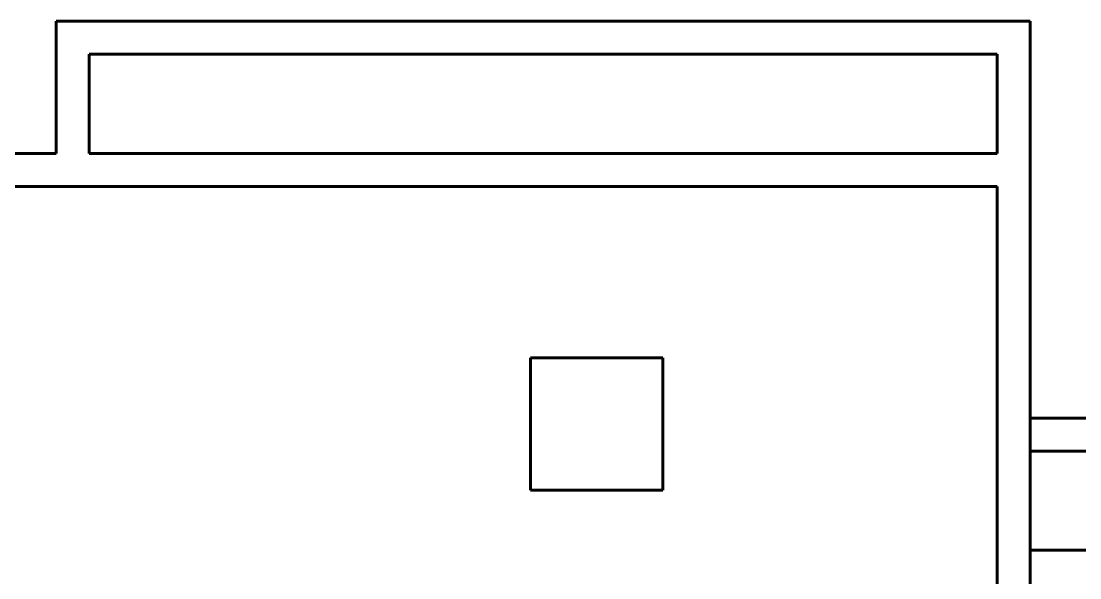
# Model space of a CAD drawing. Extents: x 0 to 297, y 0 to 292.
# Drawn here: x 138.34 to 154.34, y 79.37 to 87.79 of the extents above; entities that cross this region are included whole.
import ezdxf

# ---------------------------------------------------------------- set-up
doc = ezdxf.new("R2010")
doc.units = 0
doc.header["$MEASUREMENT"] = 0
doc.linetypes.add('K5LT_BASIC', pattern=[0])
doc.layers.add('Системный слой', color=7, linetype='Continuous')

# ---------------------------------------------------------------- blocks, each defined once
blk = doc.blocks.new('*U')
at = {"layer": 'Системный слой', "linetype": 'K5LT_BASIC', "lineweight": 60}
for p, q in [((148.038, 82.693), (146.038, 82.693)), ((146.038, 82.693), (146.038, 80.693)), ((148.038, 80.693), (148.038, 82.693)), ((146.038, 80.693), (148.038, 80.693))]:
    blk.add_line(p, q, dxfattribs=at)

msp = doc.modelspace()

# ---------------------------------------------------------------- linework, layer by layer
at = {"layer": 'Системный слой', "linetype": 'K5LT_BASIC', "lineweight": 60}
for p, q in [((138.867, 87.786), (145.588, 87.786)), ((138.867, 85.786), (138.867, 87.786)), ((153.587, 87.786), (145.588, 87.786)), ((153.587, 87.786), (153.588, 85.286)), ((153.587, 87.786), (153.588, 65.285)), ((139.367, 87.286), (139.367, 85.786)), ((145.088, 87.286), (139.367, 87.286)), ((139.367, 85.786), (139.367, 87.286)), ((153.087, 87.286), (145.088, 87.286)), ((153.087, 87.286), (153.087, 85.786)), ((138.867, 85.786), (134.867, 85.786)), ((145.088, 85.786), (139.367, 85.786)), ((153.087, 85.786), (145.088, 85.786)), ((153.088, 85.286), (121.588, 85.286)), ((145.088, 85.286), (129.588, 85.286)), ((129.588, 85.286), (145.088, 85.286)), ((153.088, 85.286), (145.088, 85.286)), ((153.088, 65.286), (153.088, 85.286)), ((153.588, 65.285), (153.588, 85.286)), ((153.587, 81.785), (173.786, 81.785)), ((154.087, 81.285), (153.588, 81.285)), ((154.087, 81.285), (173.286, 81.285)), ((154.087, 79.785), (153.588, 79.785)), ((154.087, 79.785), (173.786, 79.785))]:
    msp.add_line(p, q, dxfattribs=at)

# ---------------------------------------------------------------- block references
at = {"layer": 'Системный слой'}
msp.add_blockref('*U', (0, 0), dxfattribs=at)
msp.add_blockref('*U', (0, 0), dxfattribs=at)
msp.add_blockref('*U', (0, 0), dxfattribs=at)
msp.add_blockref('*U', (0, 0), dxfattribs=at)
msp.add_blockref('*U', (0, 0), dxfattribs=at)
msp.add_blockref('*U', (0, 0), dxfattribs=at)
msp.add_blockref('*U', (0, 0), dxfattribs=at)
msp.add_blockref('*U', (0, 0), dxfattribs=at)
msp.add_blockref('*U', (0, 0), dxfattribs=at)
msp.add_blockref('*U', (0, 0), dxfattribs=at)
msp.add_blockref('*U', (0, 0), dxfattribs=at)
msp.add_blockref('*U', (0, 0), dxfattribs=at)
msp.add_blockref('*U', (0, 0), dxfattribs=at)
msp.add_blockref('*U', (0, 0), dxfattribs=at)
msp.add_blockref('*U', (0, 0), dxfattribs=at)
msp.add_blockref('*U', (0, 0), dxfattribs=at)
msp.add_blockref('*U', (0, 0), dxfattribs=at)
msp.add_blockref('*U', (0, 0), dxfattribs=at)
msp.add_blockref('*U', (0, 0), dxfattribs=at)
msp.add_blockref('*U', (0, 0), dxfattribs=at)
msp.add_blockref('*U', (0, 0), dxfattribs=at)
msp.add_blockref('*U', (0, 0), dxfattribs=at)
msp.add_blockref('*U', (0, 0), dxfattribs=at)
msp.add_blockref('*U', (0, 0), dxfattribs=at)
msp.add_blockref('*U', (0, 0), dxfattribs=at)
msp.add_blockref('*U', (0, 0), dxfattribs=at)
msp.add_blockref('*U', (0, 0), dxfattribs=at)
msp.add_blockref('*U', (0, 0), dxfattribs=at)
msp.add_blockref('*U', (0, 0), dxfattribs=at)
msp.add_blockref('*U', (0, 0), dxfattribs=at)
msp.add_blockref('*U', (0, 0), dxfattribs=at)
msp.add_blockref('*U', (0, 0), dxfattribs=at)
msp.add_blockref('*U', (0, 0), dxfattribs=at)
msp.add_blockref('*U', (0, 0), dxfattribs=at)
msp.add_blockref('*U', (0, 0), dxfattribs=at)
msp.add_blockref('*U', (0, 0), dxfattribs=at)
msp.add_blockref('*U', (0, 0), dxfattribs=at)
msp.add_blockref('*U', (0, 0), dxfattribs=at)
msp.add_blockref('*U', (0, 0), dxfattribs=at)
msp.add_blockref('*U', (0, 0), dxfattribs=at)
msp.add_blockref('*U', (0, 0), dxfattribs=at)
msp.add_blockref('*U', (0, 0), dxfattribs=at)
msp.add_blockref('*U', (0, 0), dxfattribs=at)
msp.add_blockref('*U', (0, 0), dxfattribs=at)
msp.add_blockref('*U', (0, 0), dxfattribs=at)
msp.add_blockref('*U', (0, 0), dxfattribs=at)
msp.add_blockref('*U', (0, 0), dxfattribs=at)
msp.add_blockref('*U', (0, 0), dxfattribs=at)
msp.add_blockref('*U', (0, 0), dxfattribs=at)
msp.add_blockref('*U', (0, 0), dxfattribs=at)
msp.add_blockref('*U', (0, 0), dxfattribs=at)
msp.add_blockref('*U', (0, 0), dxfattribs=at)
msp.add_blockref('*U', (0, 0), dxfattribs=at)
msp.add_blockref('*U', (0, 0), dxfattribs=at)
msp.add_blockref('*U', (0, 0), dxfattribs=at)
msp.add_blockref('*U', (0, 0), dxfattribs=at)
msp.add_blockref('*U', (0, 0), dxfattribs=at)
msp.add_blockref('*U', (0, 0), dxfattribs=at)
msp.add_blockref('*U', (0, 0), dxfattribs=at)
msp.add_blockref('*U', (0, 0), dxfattribs=at)
msp.add_blockref('*U', (0, 0), dxfattribs=at)
msp.add_blockref('*U', (0, 0), dxfattribs=at)
msp.add_blockref('*U', (0, 0), dxfattribs=at)
msp.add_blockref('*U', (0, 0), dxfattribs=at)
msp.add_blockref('*U', (0, 0), dxfattribs=at)
msp.add_blockref('*U', (0, 0), dxfattribs=at)
msp.add_blockref('*U', (0, 0), dxfattribs=at)
msp.add_blockref('*U', (0, 0), dxfattribs=at)
msp.add_blockref('*U', (0, 0), dxfattribs=at)
msp.add_blockref('*U', (0, 0), dxfattribs=at)
msp.add_blockref('*U', (0, 0), dxfattribs=at)
msp.add_blockref('*U', (0, 0), dxfattribs=at)
msp.add_blockref('*U', (0, 0), dxfattribs=at)
msp.add_blockref('*U', (0, 0), dxfattribs=at)
msp.add_blockref('*U', (0, 0), dxfattribs=at)
msp.add_blockref('*U', (0, 0), dxfattribs=at)
msp.add_blockref('*U', (0, 0), dxfattribs=at)
msp.add_blockref('*U', (0, 0), dxfattribs=at)
msp.add_blockref('*U', (0, 0), dxfattribs=at)
msp.add_blockref('*U', (0, 0), dxfattribs=at)
msp.add_blockref('*U', (0, 0), dxfattribs=at)
msp.add_blockref('*U', (0, 0), dxfattribs=at)
msp.add_blockref('*U', (0, 0), dxfattribs=at)
msp.add_blockref('*U', (0, 0), dxfattribs=at)
msp.add_blockref('*U', (0, 0), dxfattribs=at)
msp.add_blockref('*U', (0, 0), dxfattribs=at)
msp.add_blockref('*U', (0, 0), dxfattribs=at)
msp.add_blockref('*U', (0, 0), dxfattribs=at)
msp.add_blockref('*U', (0, 0), dxfattribs=at)
msp.add_blockref('*U', (0, 0), dxfattribs=at)
msp.add_blockref('*U', (0, 0), dxfattribs=at)
msp.add_blockref('*U', (0, 0), dxfattribs=at)
msp.add_blockref('*U', (0, 0), dxfattribs=at)
msp.add_blockref('*U', (0, 0), dxfattribs=at)
msp.add_blockref('*U', (0, 0), dxfattribs=at)
msp.add_blockref('*U', (0, 0), dxfattribs=at)
msp.add_blockref('*U', (0, 0), dxfattribs=at)
msp.add_blockref('*U', (0, 0), dxfattribs=at)
msp.add_blockref('*U', (0, 0), dxfattribs=at)
msp.add_blockref('*U', (0, 0), dxfattribs=at)
msp.add_blockref('*U', (0, 0), dxfattribs=at)
msp.add_blockref('*U', (0, 0), dxfattribs=at)
msp.add_blockref('*U', (0, 0), dxfattribs=at)
msp.add_blockref('*U', (0, 0), dxfattribs=at)
msp.add_blockref('*U', (0, 0), dxfattribs=at)
msp.add_blockref('*U', (0, 0), dxfattribs=at)
msp.add_blockref('*U', (0, 0), dxfattribs=at)
msp.add_blockref('*U', (0, 0), dxfattribs=at)
msp.add_blockref('*U', (0, 0), dxfattribs=at)
msp.add_blockref('*U', (0, 0), dxfattribs=at)
msp.add_blockref('*U', (0, 0), dxfattribs=at)
msp.add_blockref('*U', (0, 0), dxfattribs=at)
msp.add_blockref('*U', (0, 0), dxfattribs=at)
msp.add_blockref('*U', (0, 0), dxfattribs=at)
msp.add_blockref('*U', (0, 0), dxfattribs=at)
msp.add_blockref('*U', (0, 0), dxfattribs=at)
msp.add_blockref('*U', (0, 0), dxfattribs=at)
msp.add_blockref('*U', (0, 0), dxfattribs=at)
msp.add_blockref('*U', (0, 0), dxfattribs=at)
msp.add_blockref('*U', (0, 0), dxfattribs=at)
msp.add_blockref('*U', (0, 0), dxfattribs=at)
msp.add_blockref('*U', (0, 0), dxfattribs=at)
msp.add_blockref('*U', (0, 0), dxfattribs=at)
msp.add_blockref('*U', (0, 0), dxfattribs=at)
msp.add_blockref('*U', (0, 0), dxfattribs=at)
msp.add_blockref('*U', (0, 0), dxfattribs=at)
msp.add_blockref('*U', (0, 0), dxfattribs=at)
msp.add_blockref('*U', (0, 0), dxfattribs=at)
msp.add_blockref('*U', (0, 0), dxfattribs=at)
msp.add_blockref('*U', (0, 0), dxfattribs=at)
msp.add_blockref('*U', (0, 0), dxfattribs=at)
msp.add_blockref('*U', (0, 0), dxfattribs=at)
msp.add_blockref('*U', (0, 0), dxfattribs=at)
msp.add_blockref('*U', (0, 0), dxfattribs=at)
msp.add_blockref('*U', (0, 0), dxfattribs=at)
msp.add_blockref('*U', (0, 0), dxfattribs=at)
msp.add_blockref('*U', (0, 0), dxfattribs=at)
msp.add_blockref('*U', (0, 0), dxfattribs=at)
msp.add_blockref('*U', (0, 0), dxfattribs=at)
msp.add_blockref('*U', (0, 0), dxfattribs=at)
msp.add_blockref('*U', (0, 0), dxfattribs=at)
msp.add_blockref('*U', (0, 0), dxfattribs=at)
msp.add_blockref('*U', (0, 0), dxfattribs=at)
msp.add_blockref('*U', (0, 0), dxfattribs=at)
msp.add_blockref('*U', (0, 0), dxfattribs=at)
msp.add_blockref('*U', (0, 0), dxfattribs=at)
msp.add_blockref('*U', (0, 0), dxfattribs=at)
msp.add_blockref('*U', (0, 0), dxfattribs=at)
msp.add_blockref('*U', (0, 0), dxfattribs=at)
msp.add_blockref('*U', (0, 0), dxfattribs=at)
msp.add_blockref('*U', (0, 0), dxfattribs=at)
msp.add_blockref('*U', (0, 0), dxfattribs=at)
msp.add_blockref('*U', (0, 0), dxfattribs=at)
msp.add_blockref('*U', (0, 0), dxfattribs=at)
msp.add_blockref('*U', (0, 0), dxfattribs=at)
msp.add_blockref('*U', (0, 0), dxfattribs=at)
msp.add_blockref('*U', (0, 0), dxfattribs=at)
msp.add_blockref('*U', (0, 0), dxfattribs=at)
msp.add_blockref('*U', (0, 0), dxfattribs=at)
msp.add_blockref('*U', (0, 0), dxfattribs=at)
msp.add_blockref('*U', (0, 0), dxfattribs=at)
msp.add_blockref('*U', (0, 0), dxfattribs=at)
msp.add_blockref('*U', (0, 0), dxfattribs=at)
msp.add_blockref('*U', (0, 0), dxfattribs=at)
msp.add_blockref('*U', (0, 0), dxfattribs=at)
msp.add_blockref('*U', (0, 0), dxfattribs=at)
msp.add_blockref('*U', (0, 0), dxfattribs=at)
msp.add_blockref('*U', (0, 0), dxfattribs=at)
msp.add_blockref('*U', (0, 0), dxfattribs=at)
msp.add_blockref('*U', (0, 0), dxfattribs=at)
msp.add_blockref('*U', (0, 0), dxfattribs=at)
msp.add_blockref('*U', (0, 0), dxfattribs=at)
msp.add_blockref('*U', (0, 0), dxfattribs=at)
msp.add_blockref('*U', (0, 0), dxfattribs=at)
msp.add_blockref('*U', (0, 0), dxfattribs=at)
msp.add_blockref('*U', (0, 0), dxfattribs=at)
msp.add_blockref('*U', (0, 0), dxfattribs=at)
msp.add_blockref('*U', (0, 0), dxfattribs=at)
msp.add_blockref('*U', (0, 0), dxfattribs=at)
msp.add_blockref('*U', (0, 0), dxfattribs=at)
msp.add_blockref('*U', (0, 0), dxfattribs=at)
msp.add_blockref('*U', (0, 0), dxfattribs=at)
msp.add_blockref('*U', (0, 0), dxfattribs=at)
msp.add_blockref('*U', (0, 0), dxfattribs=at)
msp.add_blockref('*U', (0, 0), dxfattribs=at)
msp.add_blockref('*U', (0, 0), dxfattribs=at)
msp.add_blockref('*U', (0, 0), dxfattribs=at)
msp.add_blockref('*U', (0, 0), dxfattribs=at)
msp.add_blockref('*U', (0, 0), dxfattribs=at)
msp.add_blockref('*U', (0, 0), dxfattribs=at)
msp.add_blockref('*U', (0, 0), dxfattribs=at)
msp.add_blockref('*U', (0, 0), dxfattribs=at)
msp.add_blockref('*U', (0, 0), dxfattribs=at)
msp.add_blockref('*U', (0, 0), dxfattribs=at)
msp.add_blockref('*U', (0, 0), dxfattribs=at)
msp.add_blockref('*U', (0, 0), dxfattribs=at)
msp.add_blockref('*U', (0, 0), dxfattribs=at)
msp.add_blockref('*U', (0, 0), dxfattribs=at)
msp.add_blockref('*U', (0, 0), dxfattribs=at)
msp.add_blockref('*U', (0, 0), dxfattribs=at)
msp.add_blockref('*U', (0, 0), dxfattribs=at)
msp.add_blockref('*U', (0, 0), dxfattribs=at)
msp.add_blockref('*U', (0, 0), dxfattribs=at)
msp.add_blockref('*U', (0, 0), dxfattribs=at)
msp.add_blockref('*U', (0, 0), dxfattribs=at)
msp.add_blockref('*U', (0, 0), dxfattribs=at)
msp.add_blockref('*U', (0, 0), dxfattribs=at)
msp.add_blockref('*U', (0, 0), dxfattribs=at)
msp.add_blockref('*U', (0, 0), dxfattribs=at)
msp.add_blockref('*U', (0, 0), dxfattribs=at)
msp.add_blockref('*U', (0, 0), dxfattribs=at)
msp.add_blockref('*U', (0, 0), dxfattribs=at)
msp.add_blockref('*U', (0, 0), dxfattribs=at)
msp.add_blockref('*U', (0, 0), dxfattribs=at)
msp.add_blockref('*U', (0, 0), dxfattribs=at)
msp.add_blockref('*U', (0, 0), dxfattribs=at)
msp.add_blockref('*U', (0, 0), dxfattribs=at)
msp.add_blockref('*U', (0, 0), dxfattribs=at)
msp.add_blockref('*U', (0, 0), dxfattribs=at)
msp.add_blockref('*U', (0, 0), dxfattribs=at)
msp.add_blockref('*U', (0, 0), dxfattribs=at)
msp.add_blockref('*U', (0, 0), dxfattribs=at)
msp.add_blockref('*U', (0, 0), dxfattribs=at)
msp.add_blockref('*U', (0, 0), dxfattribs=at)
msp.add_blockref('*U', (0, 0), dxfattribs=at)
msp.add_blockref('*U', (0, 0), dxfattribs=at)
msp.add_blockref('*U', (0, 0), dxfattribs=at)
msp.add_blockref('*U', (0, 0), dxfattribs=at)
msp.add_blockref('*U', (0, 0), dxfattribs=at)
msp.add_blockref('*U', (0, 0), dxfattribs=at)
msp.add_blockref('*U', (0, 0), dxfattribs=at)
msp.add_blockref('*U', (0, 0), dxfattribs=at)
msp.add_blockref('*U', (0, 0), dxfattribs=at)
msp.add_blockref('*U', (0, 0), dxfattribs=at)
msp.add_blockref('*U', (0, 0), dxfattribs=at)
msp.add_blockref('*U', (0, 0), dxfattribs=at)
msp.add_blockref('*U', (0, 0), dxfattribs=at)
msp.add_blockref('*U', (0, 0), dxfattribs=at)
msp.add_blockref('*U', (0, 0), dxfattribs=at)
msp.add_blockref('*U', (0, 0), dxfattribs=at)
msp.add_blockref('*U', (0, 0), dxfattribs=at)
msp.add_blockref('*U', (0, 0), dxfattribs=at)
msp.add_blockref('*U', (0, 0), dxfattribs=at)
msp.add_blockref('*U', (0, 0), dxfattribs=at)
msp.add_blockref('*U', (0, 0), dxfattribs=at)
msp.add_blockref('*U', (0, 0), dxfattribs=at)
msp.add_blockref('*U', (0, 0), dxfattribs=at)
msp.add_blockref('*U', (0, 0), dxfattribs=at)
msp.add_blockref('*U', (0, 0), dxfattribs=at)
msp.add_blockref('*U', (0, 0), dxfattribs=at)
msp.add_blockref('*U', (0, 0), dxfattribs=at)
msp.add_blockref('*U', (0, 0), dxfattribs=at)
msp.add_blockref('*U', (0, 0), dxfattribs=at)
msp.add_blockref('*U', (0, 0), dxfattribs=at)
msp.add_blockref('*U', (0, 0), dxfattribs=at)
msp.add_blockref('*U', (0, 0), dxfattribs=at)
msp.add_blockref('*U', (0, 0), dxfattribs=at)
msp.add_blockref('*U', (0, 0), dxfattribs=at)
msp.add_blockref('*U', (0, 0), dxfattribs=at)
msp.add_blockref('*U', (0, 0), dxfattribs=at)
msp.add_blockref('*U', (0, 0), dxfattribs=at)
msp.add_blockref('*U', (0, 0), dxfattribs=at)
msp.add_blockref('*U', (0, 0), dxfattribs=at)
msp.add_blockref('*U', (0, 0), dxfattribs=at)
msp.add_blockref('*U', (0, 0), dxfattribs=at)
msp.add_blockref('*U', (0, 0), dxfattribs=at)
msp.add_blockref('*U', (0, 0), dxfattribs=at)
msp.add_blockref('*U', (0, 0), dxfattribs=at)
msp.add_blockref('*U', (0, 0), dxfattribs=at)
msp.add_blockref('*U', (0, 0), dxfattribs=at)
msp.add_blockref('*U', (0, 0), dxfattribs=at)
msp.add_blockref('*U', (0, 0), dxfattribs=at)
msp.add_blockref('*U', (0, 0), dxfattribs=at)
msp.add_blockref('*U', (0, 0), dxfattribs=at)
msp.add_blockref('*U', (0, 0), dxfattribs=at)
msp.add_blockref('*U', (0, 0), dxfattribs=at)
msp.add_blockref('*U', (0, 0), dxfattribs=at)
msp.add_blockref('*U', (0, 0), dxfattribs=at)
msp.add_blockref('*U', (0, 0), dxfattribs=at)
msp.add_blockref('*U', (0, 0), dxfattribs=at)
msp.add_blockref('*U', (0, 0), dxfattribs=at)
msp.add_blockref('*U', (0, 0), dxfattribs=at)
msp.add_blockref('*U', (0, 0), dxfattribs=at)
msp.add_blockref('*U', (0, 0), dxfattribs=at)
msp.add_blockref('*U', (0, 0), dxfattribs=at)
msp.add_blockref('*U', (0, 0), dxfattribs=at)
msp.add_blockref('*U', (0, 0), dxfattribs=at)
msp.add_blockref('*U', (0, 0), dxfattribs=at)
msp.add_blockref('*U', (0, 0), dxfattribs=at)
msp.add_blockref('*U', (0, 0), dxfattribs=at)
msp.add_blockref('*U', (0, 0), dxfattribs=at)
msp.add_blockref('*U', (0, 0), dxfattribs=at)
msp.add_blockref('*U', (0, 0), dxfattribs=at)
msp.add_blockref('*U', (0, 0), dxfattribs=at)
msp.add_blockref('*U', (0, 0), dxfattribs=at)
msp.add_blockref('*U', (0, 0), dxfattribs=at)
msp.add_blockref('*U', (0, 0), dxfattribs=at)
msp.add_blockref('*U', (0, 0), dxfattribs=at)
msp.add_blockref('*U', (0, 0), dxfattribs=at)
msp.add_blockref('*U', (0, 0), dxfattribs=at)
msp.add_blockref('*U', (0, 0), dxfattribs=at)
msp.add_blockref('*U', (0, 0), dxfattribs=at)
msp.add_blockref('*U', (0, 0), dxfattribs=at)
msp.add_blockref('*U', (0, 0), dxfattribs=at)
msp.add_blockref('*U', (0, 0), dxfattribs=at)
msp.add_blockref('*U', (0, 0), dxfattribs=at)
msp.add_blockref('*U', (0, 0), dxfattribs=at)
msp.add_blockref('*U', (0, 0), dxfattribs=at)
msp.add_blockref('*U', (0, 0), dxfattribs=at)
msp.add_blockref('*U', (0, 0), dxfattribs=at)
msp.add_blockref('*U', (0, 0), dxfattribs=at)
msp.add_blockref('*U', (0, 0), dxfattribs=at)
msp.add_blockref('*U', (0, 0), dxfattribs=at)
msp.add_blockref('*U', (0, 0), dxfattribs=at)
msp.add_blockref('*U', (0, 0), dxfattribs=at)
msp.add_blockref('*U', (0, 0), dxfattribs=at)
msp.add_blockref('*U', (0, 0), dxfattribs=at)
msp.add_blockref('*U', (0, 0), dxfattribs=at)
msp.add_blockref('*U', (0, 0), dxfattribs=at)
msp.add_blockref('*U', (0, 0), dxfattribs=at)
msp.add_blockref('*U', (0, 0), dxfattribs=at)
msp.add_blockref('*U', (0, 0), dxfattribs=at)
msp.add_blockref('*U', (0, 0), dxfattribs=at)
msp.add_blockref('*U', (0, 0), dxfattribs=at)
msp.add_blockref('*U', (0, 0), dxfattribs=at)
msp.add_blockref('*U', (0, 0), dxfattribs=at)
msp.add_blockref('*U', (0, 0), dxfattribs=at)
msp.add_blockref('*U', (0, 0), dxfattribs=at)
msp.add_blockref('*U', (0, 0), dxfattribs=at)
msp.add_blockref('*U', (0, 0), dxfattribs=at)
msp.add_blockref('*U', (0, 0), dxfattribs=at)
msp.add_blockref('*U', (0, 0), dxfattribs=at)
msp.add_blockref('*U', (0, 0), dxfattribs=at)
msp.add_blockref('*U', (0, 0), dxfattribs=at)
msp.add_blockref('*U', (0, 0), dxfattribs=at)
msp.add_blockref('*U', (0, 0), dxfattribs=at)
msp.add_blockref('*U', (0, 0), dxfattribs=at)
msp.add_blockref('*U', (0, 0), dxfattribs=at)
msp.add_blockref('*U', (0, 0), dxfattribs=at)
msp.add_blockref('*U', (0, 0), dxfattribs=at)
msp.add_blockref('*U', (0, 0), dxfattribs=at)
msp.add_blockref('*U', (0, 0), dxfattribs=at)
msp.add_blockref('*U', (0, 0), dxfattribs=at)
msp.add_blockref('*U', (0, 0), dxfattribs=at)
msp.add_blockref('*U', (0, 0), dxfattribs=at)
msp.add_blockref('*U', (0, 0), dxfattribs=at)
msp.add_blockref('*U', (0, 0), dxfattribs=at)
msp.add_blockref('*U', (0, 0), dxfattribs=at)
msp.add_blockref('*U', (0, 0), dxfattribs=at)
msp.add_blockref('*U', (0, 0), dxfattribs=at)
msp.add_blockref('*U', (0, 0), dxfattribs=at)
msp.add_blockref('*U', (0, 0), dxfattribs=at)
msp.add_blockref('*U', (0, 0), dxfattribs=at)
msp.add_blockref('*U', (0, 0), dxfattribs=at)
msp.add_blockref('*U', (0, 0), dxfattribs=at)
msp.add_blockref('*U', (0, 0), dxfattribs=at)
msp.add_blockref('*U', (0, 0), dxfattribs=at)
msp.add_blockref('*U', (0, 0), dxfattribs=at)
msp.add_blockref('*U', (0, 0), dxfattribs=at)
msp.add_blockref('*U', (0, 0), dxfattribs=at)
msp.add_blockref('*U', (0, 0), dxfattribs=at)
msp.add_blockref('*U', (0, 0), dxfattribs=at)
msp.add_blockref('*U', (0, 0), dxfattribs=at)
msp.add_blockref('*U', (0, 0), dxfattribs=at)
msp.add_blockref('*U', (0, 0), dxfattribs=at)
msp.add_blockref('*U', (0, 0), dxfattribs=at)
msp.add_blockref('*U', (0, 0), dxfattribs=at)
msp.add_blockref('*U', (0, 0), dxfattribs=at)
msp.add_blockref('*U', (0, 0), dxfattribs=at)
msp.add_blockref('*U', (0, 0), dxfattribs=at)
msp.add_blockref('*U', (0, 0), dxfattribs=at)
msp.add_blockref('*U', (0, 0), dxfattribs=at)
msp.add_blockref('*U', (0, 0), dxfattribs=at)
msp.add_blockref('*U', (0, 0), dxfattribs=at)
msp.add_blockref('*U', (0, 0), dxfattribs=at)
msp.add_blockref('*U', (0, 0), dxfattribs=at)
msp.add_blockref('*U', (0, 0), dxfattribs=at)
msp.add_blockref('*U', (0, 0), dxfattribs=at)
msp.add_blockref('*U', (0, 0), dxfattribs=at)
msp.add_blockref('*U', (0, 0), dxfattribs=at)
msp.add_blockref('*U', (0, 0), dxfattribs=at)
msp.add_blockref('*U', (0, 0), dxfattribs=at)
msp.add_blockref('*U', (0, 0), dxfattribs=at)
msp.add_blockref('*U', (0, 0), dxfattribs=at)
msp.add_blockref('*U', (0, 0), dxfattribs=at)
msp.add_blockref('*U', (0, 0), dxfattribs=at)
msp.add_blockref('*U', (0, 0), dxfattribs=at)
msp.add_blockref('*U', (0, 0), dxfattribs=at)
msp.add_blockref('*U', (0, 0), dxfattribs=at)
msp.add_blockref('*U', (0, 0), dxfattribs=at)
msp.add_blockref('*U', (0, 0), dxfattribs=at)
msp.add_blockref('*U', (0, 0), dxfattribs=at)
msp.add_blockref('*U', (0, 0), dxfattribs=at)
msp.add_blockref('*U', (0, 0), dxfattribs=at)
msp.add_blockref('*U', (0, 0), dxfattribs=at)
msp.add_blockref('*U', (0, 0), dxfattribs=at)
msp.add_blockref('*U', (0, 0), dxfattribs=at)
msp.add_blockref('*U', (0, 0), dxfattribs=at)
msp.add_blockref('*U', (0, 0), dxfattribs=at)
msp.add_blockref('*U', (0, 0), dxfattribs=at)
msp.add_blockref('*U', (0, 0), dxfattribs=at)
msp.add_blockref('*U', (0, 0), dxfattribs=at)
msp.add_blockref('*U', (0, 0), dxfattribs=at)
msp.add_blockref('*U', (0, 0), dxfattribs=at)
msp.add_blockref('*U', (0, 0), dxfattribs=at)
msp.add_blockref('*U', (0, 0), dxfattribs=at)
msp.add_blockref('*U', (0, 0), dxfattribs=at)
msp.add_blockref('*U', (0, 0), dxfattribs=at)
msp.add_blockref('*U', (0, 0), dxfattribs=at)
msp.add_blockref('*U', (0, 0), dxfattribs=at)
msp.add_blockref('*U', (0, 0), dxfattribs=at)
msp.add_blockref('*U', (0, 0), dxfattribs=at)
msp.add_blockref('*U', (0, 0), dxfattribs=at)
msp.add_blockref('*U', (0, 0), dxfattribs=at)
msp.add_blockref('*U', (0, 0), dxfattribs=at)
msp.add_blockref('*U', (0, 0), dxfattribs=at)
msp.add_blockref('*U', (0, 0), dxfattribs=at)
msp.add_blockref('*U', (0, 0), dxfattribs=at)
msp.add_blockref('*U', (0, 0), dxfattribs=at)
msp.add_blockref('*U', (0, 0), dxfattribs=at)
msp.add_blockref('*U', (0, 0), dxfattribs=at)

doc.saveas('drawing.dxf')
